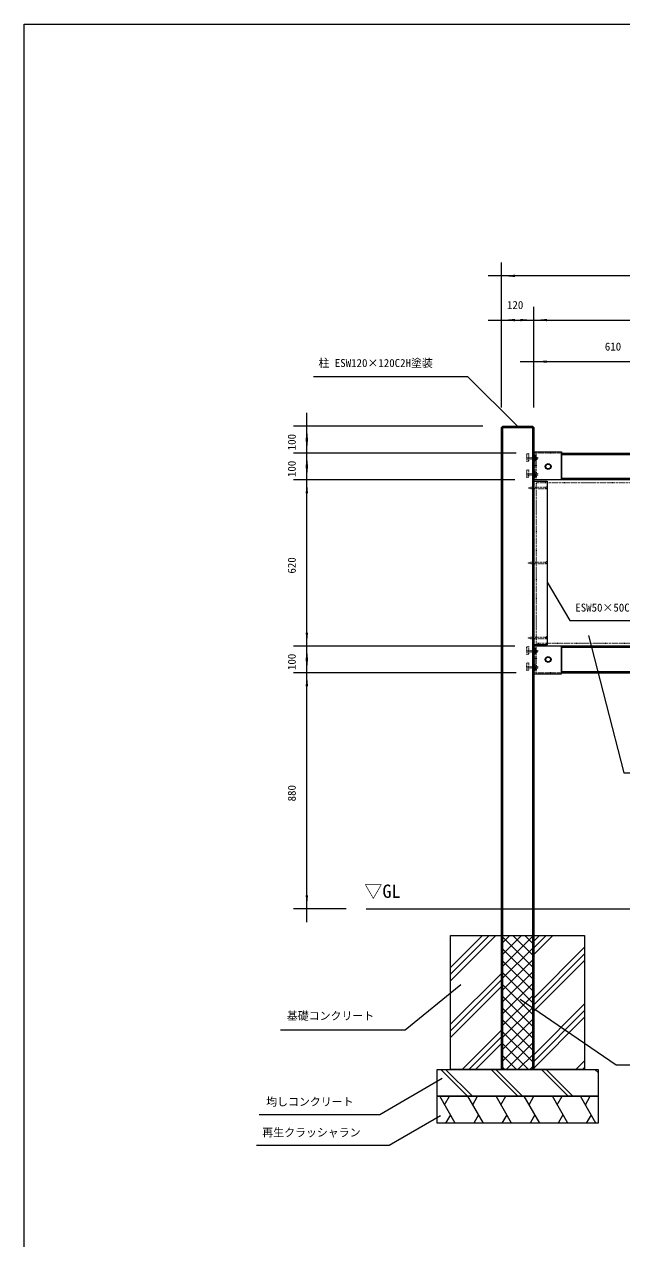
# Model space of a CAD drawing. Units: millimetres, scale not verified. Extents: x -4875 to 4875, y -3438 to 3438.
# Drawn here: x -4875 to -2646, y -1093 to 3438 of the extents above; entities that cross this region are included whole.
import ezdxf
from ezdxf.enums import TextEntityAlignment as Align

# ---------------------------------------------------------------- set-up
doc = ezdxf.new("R2010")
doc.units = ezdxf.units.MM
doc.header["$LTSCALE"] = 20
doc.linetypes.add('USER5', pattern=[0.208282, 0.069427, -0.138855])
doc.layers.add('0-1_____', color=30, linetype='Continuous', lineweight=18)
doc.styles.add('ＭＳ ゴシック', font='')
doc.styles.get('ＭＳ ゴシック').set_extended_font_data('MS Gothic')

msp = doc.modelspace()

# ---------------------------------------------------------------- linework, layer by layer
at = {"layer": '0-1_____', "color": 1}
for p, q in [((-3094.72, 2007.81), (-3094.72, 2548.85)), ((-3094.72, 2498.85), (-3144.72, 2498.85)), ((-1634.72, 2498.85), (-3094.72, 2498.85)), ((-3094.72, 2007.81), (-3094.72, 2383.85)), ((-2974.72, 2007.81), (-2974.72, 2383.85)), ((-2974.72, 2007.81), (-2974.72, 2383.85)), ((-3144.72, 2333.85), (-3094.72, 2333.85)), ((-3094.72, 2333.85), (-2974.72, 2333.85)), ((-3024.72, 2333.85), (-2974.72, 2333.85)), ((-2974.72, 2333.85), (-2924.72, 2333.85)), ((-2974.72, 2333.85), (-1754.72, 2333.85)), ((-2974.72, 2007.81), (-2974.72, 2228.85)), ((-3024.72, 2178.85), (-2974.72, 2178.85)), ((-2974.72, 2178.85), (-2364.72, 2178.85)), ((-3796, 2122.92), (-3221.14, 2122.92)), ((-3034.72, 1937.81), (-3221.14, 2122.92)), ((-3821, 1937.81), (-3821, 1987.81)), ((-3164.72, 1937.81), (-3871, 1937.81)), ((-3821, 1837.81), (-3821, 1937.81)), ((-3821, 1837.81), (-3821, 1887.81)), ((-3040.72, 1837.81), (-3871, 1837.81)), ((-3040.72, 1837.81), (-3871, 1837.81)), ((-3821, 1737.81), (-3821, 1837.81)), ((-3821, 1787.81), (-3821, 1837.81)), ((-3821, 1737.81), (-3821, 1787.81)), ((-3045.72, 1737.81), (-3871, 1737.81)), ((-3045.72, 1737.81), (-3871, 1737.81)), ((-3821, 1117.81), (-3821, 1737.81)), ((-3821, 1687.81), (-3821, 1737.81)), ((-2924.72, 1356.56), (-2840.34, 1212.81)), ((-2840.34, 1212.81), (-2456, 1212.81)), ((-3821, 1117.81), (-3821, 1167.81)), ((-3045.72, 1117.81), (-3871, 1117.81)), ((-3045.72, 1117.81), (-3871, 1117.81)), ((-3821, 1017.81), (-3821, 1117.81)), ((-3821, 1067.81), (-3821, 1117.81)), ((-3821, 1017.81), (-3821, 1067.81)), ((-3040.72, 1017.81), (-3871, 1017.81)), ((-3040.72, 1017.81), (-3871, 1017.81)), ((-3821, 137.81), (-3821, 1017.81)), ((-3821, 967.81), (-3821, 1017.81)), ((-3674.72, 137.81), (-3871, 137.81)), ((-3821, 87.81), (-3821, 137.81)), ((-3025.02, -199.81), (-2667.66, -445.36)), ((-2667.66, -445.36), (-2219.07, -445.36))]:
    msp.add_line(p, q, dxfattribs=at)
at = {"layer": '0-1_____'}
for p, q in [((-3094.72, 1932.81), (-2974.72, 1932.81)), ((-3089.72, -462.19), (-3089.72, 1937.81)), ((-2979.72, 1937.81), (-2979.72, -462.19)), ((-2869.72, 1832.81), (-1763.72, 1832.81)), ((-2869.72, 1737.81), (-2964.72, 1737.81)), ((-1763.72, 1742.81), (-2869.72, 1742.81)), ((-2869.72, 1117.81), (-2964.72, 1117.81)), ((-1763.72, 1112.81), (-2869.72, 1112.81)), ((-2869.72, 1022.81), (-1763.72, 1022.81)), ((-3599.72, 137.81), (-912.22, 137.81)), ((-3284.72, -130.8), (-3116.1, 37.81)), ((-3284.72, -106.05), (-3140.85, 37.81)), ((-3284.72, -81.31), (-3165.6, 37.81)), ((-3094.72, 7.02), (-3063.92, 37.81)), ((-3094.72, -37.18), (-3019.73, 37.81)), ((-3094.72, -81.37), (-2975.53, 37.81)), ((-2974.72, -84), (-3094.72, 36)), ((-2974.72, -39.8), (-3052.33, 37.81)), ((-2974.72, 4.39), (-3008.14, 37.81)), ((-2974.72, -8.19), (-2928.72, 37.81)), ((-2974.72, 16.56), (-2953.47, 37.81)), ((-2974.72, -32.93), (-2903.97, 37.81)), ((-3094.72, -125.57), (-2974.72, -5.57)), ((-2974.72, -128.19), (-3094.72, -8.19)), ((-2974.72, -195.57), (-2784.72, -5.57)), ((-2974.72, -220.32), (-2784.72, -30.32)), ((-3094.72, -169.76), (-2974.72, -49.76)), ((-2974.72, -172.39), (-3094.72, -52.39)), ((-2974.72, -245.07), (-2784.72, -55.07)), ((-3284.72, -293.44), (-3094.72, -103.44)), ((-3284.72, -318.19), (-3094.72, -128.19)), ((-3094.72, -213.95), (-2974.72, -93.95)), ((-2974.72, -216.58), (-3094.72, -96.58)), ((-3284.72, -342.93), (-3094.72, -152.93)), ((-3094.72, -258.15), (-2974.72, -138.15)), ((-2974.72, -260.77), (-3094.72, -140.77)), ((-3094.72, -302.34), (-2974.72, -182.34)), ((-2974.72, -304.97), (-3094.72, -184.97)), ((-3094.72, -346.54), (-2974.72, -226.54)), ((-2974.72, -407.7), (-2784.72, -217.7)), ((-2974.72, -349.16), (-3094.72, -229.16)), ((-3094.72, -390.73), (-2974.72, -270.73)), ((-2979.7, -462.19), (-2784.72, -267.2)), ((-2974.72, -432.45), (-2784.72, -242.45)), ((-3241.33, -462.19), (-3094.72, -315.57)), ((-2974.72, -393.36), (-3094.72, -273.36)), ((-3094.72, -434.92), (-2974.72, -314.92)), ((-3216.59, -462.19), (-3094.72, -340.32)), ((-2974.72, -437.55), (-3094.72, -317.55)), ((-2994.27, -462.19), (-3094.72, -361.74)), ((-3077.78, -462.19), (-2974.72, -359.12)), ((-3191.84, -462.19), (-3094.72, -365.07)), ((-3038.47, -462.19), (-3094.72, -405.94)), ((-3033.59, -462.19), (-2974.72, -403.31)), ((-3082.66, -462.19), (-3094.72, -450.13)), ((-2989.4, -462.19), (-2974.72, -447.51)), ((-2817.07, -462.19), (-2784.72, -429.83)), ((-3321.14, -462.19), (-3221.14, -562.19)), ((-3303.47, -462.19), (-3203.47, -562.19)), ((-3133.64, -462.19), (-3033.64, -562.19)), ((-3115.97, -462.19), (-3015.97, -562.19)), ((-2946.14, -462.19), (-2846.14, -562.19)), ((-2928.47, -462.19), (-2828.47, -562.19)), ((-2792.32, -462.19), (-2784.72, -454.58)), ((-2746.14, -462.19), (-2734.72, -473.62)), ((-3267.43, -662.19), (-3325.17, -562.19)), ((-3307.12, -593.44), (-3289.08, -562.19)), ((-3162.43, -662.19), (-3220.17, -562.19)), ((-3202.12, -593.44), (-3184.08, -562.19)), ((-3057.43, -662.19), (-3115.17, -562.19)), ((-3097.12, -593.44), (-3079.08, -562.19)), ((-2952.43, -662.19), (-3010.17, -562.19)), ((-2992.12, -593.44), (-2974.08, -562.19)), ((-2847.43, -662.19), (-2905.17, -562.19)), ((-2887.12, -593.44), (-2869.08, -562.19)), ((-2742.43, -662.19), (-2800.17, -562.19)), ((-2782.12, -593.44), (-2764.08, -562.19)), ((-3285.47, -630.94), (-3303.51, -662.19)), ((-3180.47, -630.94), (-3198.51, -662.19)), ((-3075.47, -630.94), (-3093.51, -662.19)), ((-2970.47, -630.94), (-2988.51, -662.19)), ((-2865.47, -630.94), (-2883.51, -662.19)), ((-2760.47, -630.94), (-2778.51, -662.19))]:
    msp.add_line(p, q, dxfattribs=at)
at = {"layer": '0-1_____', "linetype": 'USER5'}
for p, q in [((-2869.72, 1837.81), (-2970.72, 1837.81)), ((-2970.72, 1837.81), (-2970.72, 1737.81)), ((-2964.96, 1820.7), (-2969.27, 1820.7)), ((-2969.27, 1814.93), (-2964.96, 1814.93)), ((-2965.72, 1837.81), (-2965.72, 1737.81)), ((-2964.96, 1760.7), (-2969.27, 1760.7)), ((-2969.27, 1754.93), (-2964.96, 1754.93)), ((-2970.72, 1117.81), (-2970.72, 1017.81)), ((-2964.96, 1100.7), (-2969.27, 1100.7)), ((-2969.27, 1094.93), (-2964.96, 1094.93)), ((-2965.72, 1117.81), (-2965.72, 1017.81)), ((-2869.72, 1017.81), (-2969.72, 1017.81)), ((-2964.96, 1040.7), (-2969.27, 1040.7)), ((-2969.27, 1034.93), (-2964.96, 1034.93))]:
    msp.add_line(p, q, dxfattribs=at)
at = {"layer": '0-1_____'}
for points in [[(-4875, 3437.5), (4875, 3437.5), (4875, -3437.5), (-4875, -3437.5)], [(-3089.72, 1937.81), (-2979.72, 1937.81), (-2974.72, 1932.81), (-2974.72, -462.19), (-3094.72, -462.19), (-3094.72, 1932.81)], [(-2870.72, 1737.81), (-2974.72, 1737.81), (-2974.72, 1841.81), (-2870.72, 1841.81)], [(-2870.72, 1837.81), (-1763.72, 1837.81), (-1763.72, 1737.81), (-2870.72, 1737.81)], [(-2931.11, 1787.81), (-2925.91, 1796.81), (-2915.52, 1796.81), (-2910.32, 1787.81), (-2915.52, 1778.81), (-2925.91, 1778.81)], [(-2974.72, 1732.81), (-2924.72, 1732.81), (-2924.72, 1122.81), (-2974.72, 1122.81)], [(-2870.72, 1117.81), (-2974.72, 1117.81), (-2974.72, 1013.81), (-2870.72, 1013.81)], [(-2870.72, 1017.81), (-1763.72, 1017.81), (-1763.72, 1117.81), (-2870.72, 1117.81)], [(-2931.11, 1067.81), (-2925.91, 1076.81), (-2915.52, 1076.81), (-2910.32, 1067.81), (-2915.52, 1058.81), (-2925.91, 1058.81)], [(-3284.72, 37.81), (-2784.72, 37.81), (-2784.72, -462.19), (-3284.72, -462.19)], [(-3094.72, 37.81), (-2974.72, 37.81), (-2974.72, -462.19), (-3094.72, -462.19)], [(-3334.72, -462.19), (-2734.72, -462.19), (-2734.72, -562.19), (-3334.72, -562.19)], [(-3334.72, -562.19), (-2734.72, -562.19), (-2734.72, -662.19), (-3334.72, -662.19)]]:
    msp.add_lwpolyline(points, close=True, dxfattribs=at)
at = {"layer": '0-1_____', "linetype": 'USER5'}
for points in [[(-3000.72, 1835.62), (-2993.72, 1835.62), (-2993.72, 1806.62), (-3000.72, 1806.62)], [(-3000.72, 1821.31), (-2960.72, 1821.31), (-2960.72, 1815.31), (-3000.72, 1815.31)], [(-2970.72, 1827.31), (-2969.72, 1827.31), (-2969.72, 1808.31), (-2970.72, 1808.31)], [(-2969.27, 1812.04), (-2969.72, 1812.81), (-2969.72, 1822.81), (-2969.27, 1823.59), (-2964.96, 1823.59), (-2964.52, 1822.81), (-2964.52, 1812.81), (-2964.96, 1812.04)], [(-3000.72, 1775.62), (-2993.72, 1775.62), (-2993.72, 1746.62), (-3000.72, 1746.62)], [(-2970.72, 1767.31), (-2969.72, 1767.31), (-2969.72, 1748.31), (-2970.72, 1748.31)], [(-3000.72, 1761.31), (-2960.72, 1761.31), (-2960.72, 1755.31), (-3000.72, 1755.31)], [(-2969.27, 1752.04), (-2969.72, 1752.81), (-2969.72, 1762.81), (-2969.27, 1763.59), (-2964.96, 1763.59), (-2964.52, 1762.81), (-2964.52, 1752.81), (-2964.96, 1752.04)], [(-2964.72, 1727.81), (-1764.72, 1727.81), (-1764.72, 1127.81), (-2964.72, 1127.81)], [(-2985.72, 1704.81), (-2994.72, 1707.81), (-2985.72, 1710.81), (-2928.02, 1710.81), (-2928.02, 1704.81)], [(-2928.02, 1710.81), (-2924.72, 1714.11), (-2924.72, 1701.51), (-2928.02, 1704.81)], [(-2985.72, 1424.81), (-2994.72, 1427.81), (-2985.72, 1430.81), (-2928.02, 1430.81), (-2928.02, 1424.81)], [(-2928.02, 1430.81), (-2924.72, 1434.11), (-2924.72, 1421.51), (-2928.02, 1424.81)], [(-2985.72, 1144.81), (-2994.72, 1147.81), (-2985.72, 1150.81), (-2928.02, 1150.81), (-2928.02, 1144.81)], [(-2928.02, 1150.81), (-2924.72, 1154.11), (-2924.72, 1141.51), (-2928.02, 1144.81)], [(-3000.72, 1115.62), (-2993.72, 1115.62), (-2993.72, 1086.62), (-3000.72, 1086.62)], [(-3000.72, 1101.31), (-2960.72, 1101.31), (-2960.72, 1095.31), (-3000.72, 1095.31)], [(-2970.72, 1107.31), (-2969.72, 1107.31), (-2969.72, 1088.31), (-2970.72, 1088.31)], [(-2969.27, 1092.04), (-2969.72, 1092.81), (-2969.72, 1102.81), (-2969.27, 1103.59), (-2964.96, 1103.59), (-2964.52, 1102.81), (-2964.52, 1092.81), (-2964.96, 1092.04)], [(-3000.72, 1055.62), (-2993.72, 1055.62), (-2993.72, 1026.62), (-3000.72, 1026.62)], [(-2970.72, 1047.31), (-2969.72, 1047.31), (-2969.72, 1028.31), (-2970.72, 1028.31)], [(-2969.27, 1032.04), (-2969.72, 1032.81), (-2969.72, 1042.81), (-2969.27, 1043.59), (-2964.96, 1043.59), (-2964.52, 1042.81), (-2964.52, 1032.81), (-2964.96, 1032.04)], [(-3000.72, 1041.31), (-2960.72, 1041.31), (-2960.72, 1035.31), (-3000.72, 1035.31)]]:
    msp.add_lwpolyline(points, close=True, dxfattribs=at)
at = {"layer": '0-1_____', "color": 1}
for points in [[(-2769.72, 1157.15), (-2638.47, 644.65), (-2111, 644.65)], [(-3919, -314.5), (-3454, -314.5), (-3246, -145.22)], [(-3999, -629.5), (-3549.25, -629.5), (-3316, -494.84)], [(-4009, -744.5), (-3514, -744.5), (-3322.24, -633.79)]]:
    msp.add_lwpolyline(points, dxfattribs=at)
at = {"layer": '0-1_____'}
for centre, radius in [((-2920.72, 1787.81), 11), ((-2920.72, 1787.81), 9), ((-2920.72, 1067.81), 11), ((-2920.72, 1067.81), 9)]:
    msp.add_circle(centre, radius, dxfattribs=at)
at = {"layer": '0-1_____', "color": 1}
for points in [[(-3094.72, 2498.85), (-3044.72, 2503.22), (-3044.72, 2494.48)], [(-3094.72, 2333.85), (-3044.72, 2338.22), (-3044.72, 2329.48)], [(-2974.72, 2333.85), (-3024.71, 2329.48), (-3024.71, 2338.22)], [(-2974.72, 2333.85), (-2924.72, 2338.22), (-2924.72, 2329.48)], [(-2974.72, 2178.85), (-2924.72, 2183.22), (-2924.72, 2174.48)], [(-3821, 1937.81), (-3816.63, 1887.82), (-3825.37, 1887.82)], [(-3821, 1837.81), (-3825.37, 1887.81), (-3816.63, 1887.81)], [(-3821, 1837.81), (-3816.63, 1787.82), (-3825.37, 1787.82)], [(-3821, 1737.81), (-3825.37, 1787.81), (-3816.63, 1787.81)], [(-3821, 1737.81), (-3816.63, 1687.82), (-3825.37, 1687.82)], [(-3821, 1117.81), (-3825.37, 1167.81), (-3816.63, 1167.81)], [(-3821, 1117.81), (-3816.63, 1067.82), (-3825.37, 1067.82)], [(-3821, 1017.81), (-3825.37, 1067.81), (-3816.63, 1067.81)], [(-3821, 1017.81), (-3816.63, 967.82), (-3825.37, 967.82)], [(-3821, 137.81), (-3825.37, 187.81), (-3816.63, 187.81)]]:
    msp.add_solid(points, dxfattribs=at)

# ---------------------------------------------------------------- texts
at = {"layer": '0-1_____', "color": 7, "style": 'ＭＳ ゴシック'}
for s, height, p in [('120', 29.85, (-3074.4, 2366.26)), ('610', 29.85, (-2709.4, 2211.26)), ('柱 ESW120×120C2H塗装', 29.85, (-3777.77, 2149.8)), ('ESW50×50C塗装', 29.85, (-2819.7, 1237.3)), ('▽GL', 49.76, (-3606.9, 163.29)), ('基礎コンクリート', 29.85, (-3895.54, -285.95)), ('均しコンクリート', 29.85, (-3972.58, -606.48)), ('再生クラッシャラン', 29.85, (-3987.13, -721.3))]:
    msp.add_text(s, height=height, dxfattribs=at).set_placement(p, align=Align.BOTTOM_LEFT)
for s, p in [('100', (-3853.41, 1848.12)), ('100', (-3853.41, 1748.12)), ('620', (-3853.41, 1388.12)), ('100', (-3853.41, 1028.12)), ('880', (-3853.41, 538.12))]:
    msp.add_text(s, height=29.85, rotation=90, dxfattribs=at).set_placement(p, align=Align.BOTTOM_LEFT)

doc.saveas('drawing.dxf')
